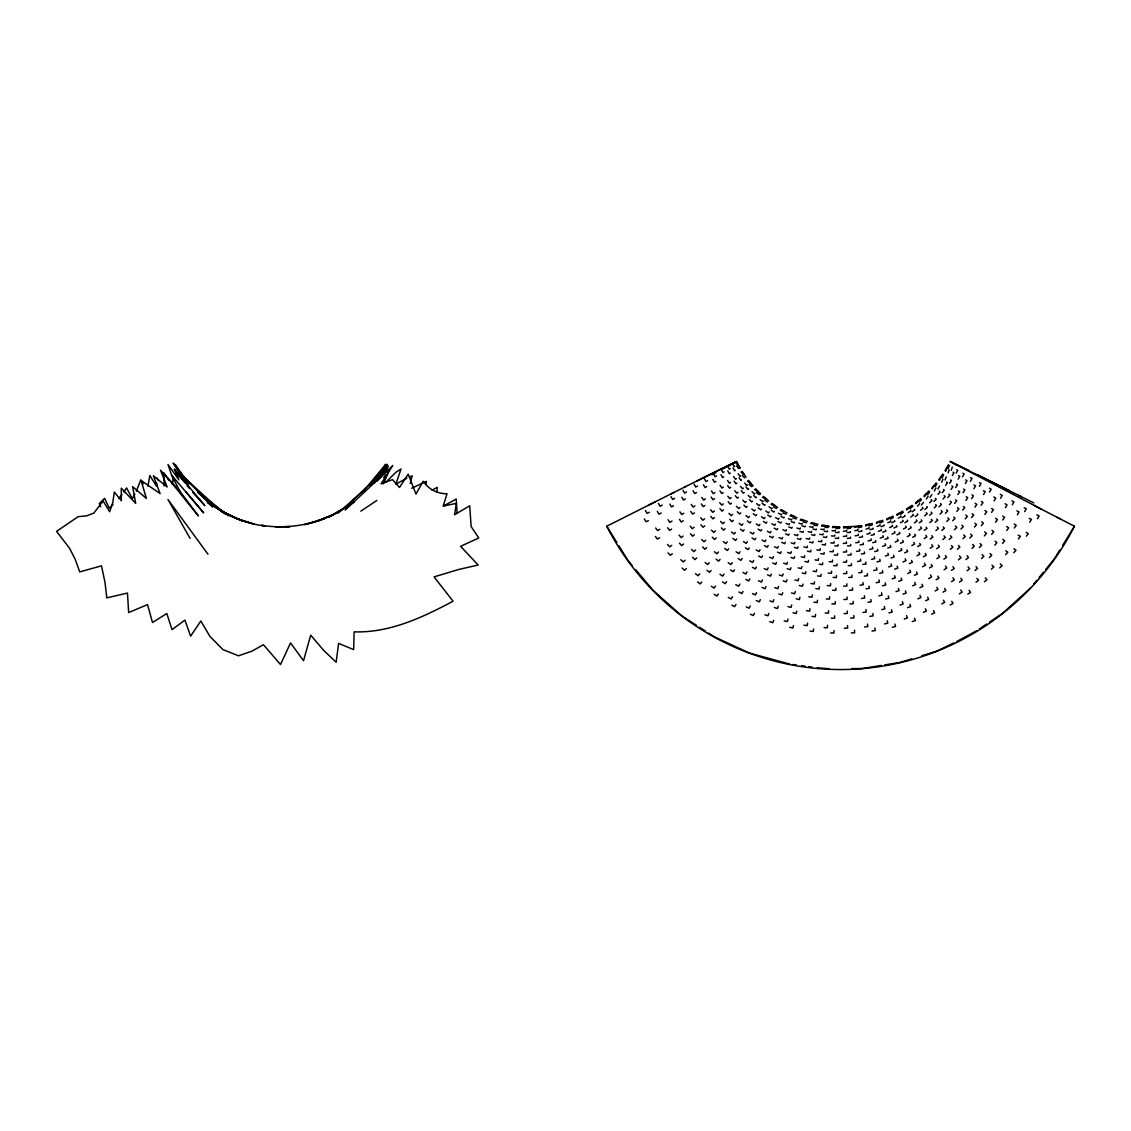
<?xml version="1.0" encoding="UTF-8"?>
<svg xmlns="http://www.w3.org/2000/svg" width="1131" height="1131" viewBox="0 0 1131 1131"><rect width="100%" height="100%" fill="white"/><g stroke="black" fill="none" stroke-linecap="round" stroke-linejoin="round"><path stroke-width="1.5" d="M164.122 485.934L164.009 472.942L168.576 480.081M846.638 530.312L846.624 531.061L843.387 531.217M850.441 531.655L850.427 532.404L847.19 532.56M156.629 482.909L156.53 486.316L149.829 475.458L147.949 486.118M172.308 484.266L173.425 477.282M827.524 625.273L827.369 627.762L824.131 627.62M828.585 610.726L828.443 613.143L825.206 613.002M834.678 615.844L834.537 618.261L831.299 618.12M834.056 630.575L833.915 633.063L830.677 632.922M846.836 527.47L843.57 528.036M850.484 528.135L847.218 528.7M829.617 596.772L829.49 599.091L826.238 598.935M835.286 601.664L835.159 603.982L831.921 603.841M830.621 583.539L830.493 585.731L827.256 585.589M835.894 588.177L835.767 590.354L832.515 590.212M831.582 571.226L831.469 573.261L828.217 573.106M836.488 575.523L836.36 577.559L833.109 577.404M832.501 560.015L832.374 561.853L829.136 561.711M837.053 563.902L836.926 565.754L833.688 565.599M833.335 550.104L833.222 551.73L829.984 551.575M837.59 553.54L837.477 555.165L834.24 555.01M834.098 541.707L833.999 543.064L830.762 542.922M838.099 544.619L838 545.976L834.763 545.835M834.777 534.991L834.692 536.066L831.441 535.91M838.58 537.31L838.481 538.384L835.243 538.243M436.806 492.367L437.273 487.348L432.014 490.119M835.342 530.128L835.272 530.891L832.034 530.736M839.004 531.824L838.933 532.574L835.682 532.432M835.795 527.3L832.501 527.569M839.372 528.29L836.078 528.559M809.994 608.718L809.64 611.122L806.431 610.669M815.607 614.373L815.239 616.777L812.03 616.324M807.619 623.11L807.237 625.599L804.028 625.16M812.312 594.906L811.959 597.196L808.75 596.758M814.518 581.801L814.193 583.978L810.984 583.525M819.339 586.89L819.014 589.067L815.804 588.615M817.515 600.292L817.162 602.597L813.952 602.144M813.641 628.992L813.274 631.48L810.05 631.027M816.61 569.6L816.299 571.622L813.09 571.169M821.092 574.336L820.781 576.343L817.557 575.905M946.633 467.838L945.021 470.708M948.442 464.756L946.845 467.584M818.547 558.502L818.25 560.326L815.041 559.887M822.718 562.8L822.435 564.638L819.212 564.185M425.935 484.506L426.429 481.368L411.613 488.239M820.286 548.691L820.032 550.302L816.822 549.85M824.202 552.508L823.948 554.119L820.738 553.667M821.813 540.378L821.601 541.721L818.377 541.282M825.531 543.643L825.305 545.001L822.096 544.548M823.099 533.733L822.916 534.793L819.706 534.341M826.676 536.405L826.492 537.465L823.269 537.027M824.117 528.912L823.976 529.676L820.753 529.223M827.609 530.948L827.454 531.697L824.245 531.245M940.639 477.028L938.772 479.742M942.731 474.129L940.879 476.801M824.824 526.113L821.516 526.085M828.302 527.442L824.994 527.414M791.686 605.014L791.106 607.375L787.939 606.64M795.249 591.456L794.697 593.704L791.53 592.969M796.747 611.164L796.167 613.525L793.001 612.79M799.928 597.309L799.377 599.571L796.224 598.822M798.656 578.591L798.118 580.726L794.966 579.991M802.982 584.105L802.459 586.24L799.306 585.505M801.851 566.617L801.356 568.596L798.189 567.861M805.866 571.749L805.385 573.728L802.218 572.993M787.996 619.152L787.388 621.583L784.221 620.862M804.777 555.717L804.339 557.512L801.172 556.777M808.552 560.396L808.1 562.192L804.933 561.457M793.467 625.57L792.859 628.002L789.692 627.267M410.214 483.474L412.151 475.826L409.493 477.042M807.421 546.089L807.025 547.673L803.858 546.937M810.969 550.26L810.574 551.843L807.407 551.094M809.711 537.932L809.358 539.261L806.205 538.526M813.104 541.537L812.765 542.866L809.598 542.131M811.591 531.4L811.309 532.447L808.156 531.711M814.9 534.398L814.631 535.444L811.464 534.709M933.81 485.68L931.718 488.168M936.171 482.951L934.079 485.439M813.048 526.693L812.836 527.428L809.669 526.693M816.328 529.025L816.115 529.775L812.963 529.025M814.009 523.936L810.715 523.611M817.345 525.59L814.051 525.265M926.247 493.625L923.942 495.901M928.848 491.137L926.529 493.413M778.58 586.452L777.817 588.657L774.735 587.625M783.133 573.94L782.412 576.018L779.344 575M786.95 579.835L786.229 581.928L783.147 580.896M782.709 592.715L781.945 594.92L778.863 593.902M773.788 599.656L772.996 601.946L769.914 600.929M787.416 562.291L786.738 564.228L783.67 563.196M790.951 567.776L790.286 569.699L787.204 568.681M778.255 606.244L777.464 608.549L774.382 607.517M791.332 551.688L790.725 553.441L787.643 552.423M794.655 556.692L794.047 558.445L790.965 557.427M794.839 542.329L794.301 543.87L791.219 542.838M798.005 546.81L797.454 548.351L794.386 547.319M768.826 613.412L767.991 615.773L764.909 614.769M773.675 620.297L772.841 622.672L769.759 621.654M797.864 534.383L797.412 535.684L794.33 534.652M800.918 538.299L800.465 539.586L797.383 538.568M800.352 528.036L799.97 529.054L796.903 528.036M803.363 531.33L802.996 532.348L799.914 531.33M802.218 523.455L801.95 524.176L798.868 523.144M805.286 526.085L805.003 526.82L801.936 525.788M917.976 500.849L915.474 502.899M920.79 498.601L918.287 500.665M136.356 491.25L140.767 479.912L143.142 483.941M803.434 520.769L800.197 520.147M806.615 522.734L803.363 522.112M909.112 507.225L906.398 509.091M912.095 505.317L909.409 507.126M383.352 483.856L389.446 470.044L387.509 472.546M762.421 579.949L761.474 582.069L758.491 580.769M768.119 567.889L767.214 569.897L764.231 568.596M773.434 556.664L772.6 558.53L769.617 557.23M776.46 562.446L775.626 564.312L772.643 563.012M765.97 586.579L765.008 588.7L762.025 587.399M771.37 574.124L770.465 576.131L767.497 574.831M756.455 592.672L755.451 594.892L752.468 593.591M778.312 546.443L777.548 548.139L774.579 546.839M781.168 551.744L780.404 553.441L777.421 552.126M760.301 599.656L759.297 601.876L756.328 600.575M782.666 537.423L781.988 538.907L779.019 537.607M785.395 542.187L784.716 543.672L781.747 542.357M786.413 529.775L785.833 531.019L782.864 529.718M789.085 533.945L788.519 535.203L785.55 533.903M750.263 605.933L749.203 608.209L746.22 606.937M754.462 613.256L753.402 615.533L750.418 614.246M789.452 523.653L789 524.643L786.017 523.342M792.167 527.216L791.7 528.205L788.731 526.905M384.696 473.79L388.4 465.972L380.61 476.66L387.113 464.459L381.797 471.259M791.742 519.228L791.403 519.935L788.434 518.634M794.542 522.154L794.216 522.847L791.233 521.547M899.64 512.866L896.798 514.435M902.835 511.141L899.979 512.753M793.199 516.655L790.032 515.75M796.182 518.903L793.001 517.998M889.758 517.517L886.746 518.875M893.066 516.146L890.069 517.503M376.142 480.322L385.657 464.417L363.588 490.925M948.146 472.899L949.135 469.676M951.27 470.326L952.26 467.103M952.359 475.543L953.956 472.716L953.08 472.164M956.119 473.14L957.717 470.326L956.826 469.761M958.155 479.12L959.752 476.292L958.621 475.6M962.523 476.815L964.121 473.988L962.99 473.295M965.393 483.545L966.991 480.717L965.634 479.897M970.356 481.24L971.939 478.427L970.582 477.607M973.918 488.705L975.516 485.878L973.947 484.959M979.418 486.358L981.015 483.531L979.446 482.598M746.941 572.003L745.796 574.025L742.954 572.456M753.713 560.495L752.624 562.418L749.782 560.849M760.032 549.779L759.028 551.56L756.187 549.991M765.828 540.038L764.909 541.65L762.068 540.081M768.189 545.566L767.27 547.192L764.429 545.623M756.385 566.999L755.296 568.921L752.454 567.352M762.52 555.83L761.502 557.611L758.675 556.042M749.853 578.931L748.708 580.952L745.866 579.383M945.672 471.259L946.958 468.206M948.131 468.446L949.432 465.392M983.546 494.516L985.143 491.688L983.405 490.67M989.554 492.042L991.152 489.214L989.427 488.21M739.83 584.133L738.614 586.254L735.772 584.685M770.989 531.429L770.183 532.842L767.341 531.273M773.279 536.419L772.459 537.847L769.631 536.278M743.025 591.456L741.823 593.563L738.981 592.008M994.107 500.863L995.718 498.036L993.838 496.961M1000.582 498.205L1002.193 495.392L1000.313 494.318M775.414 524.12L774.721 525.321L771.879 523.752M777.704 528.545L777.011 529.732L774.184 528.163M1005.431 507.649L1007.057 504.836L1005.049 503.719M1012.33 504.765L1013.956 501.952L1011.962 500.835M779.005 518.295L778.467 519.242L775.626 517.673M781.38 522.098L780.828 523.045L777.987 521.476M879.451 521.292L876.341 522.366M882.844 520.288L879.762 521.32M1017.363 514.789L1019.003 511.99L1016.91 510.844M1024.658 511.622L1026.298 508.823L1024.205 507.678M732.45 596.8L731.177 598.963L728.322 597.437M735.97 604.477L734.698 606.64L731.842 605.099M781.691 514.082L781.295 514.746L778.453 513.177M784.221 517.249L783.825 517.913L780.984 516.344M134.858 494.261L132.285 498.502L126.559 487.928L123.844 492.013M1059.818 550.019L1054.332 558.94L1045.61 569.572M1062.56 545.552L1074.45 526.226L1057.259 517.376M783.373 511.622L780.305 510.42M786.144 514.138L783.062 512.951M1029.719 522.169L1031.458 519.426L1029.21 518.394M1037.381 518.691L1039.12 515.962L1036.858 514.916M385.657 464.417L375.803 479.813L383.07 469.111L372.622 482.824M868.848 524.105L865.653 524.897M872.326 523.441L869.159 524.176M375.902 480.237L387.113 464.459M740.042 551.815L738.783 553.625L736.097 551.801M747.322 541.707L746.149 543.389L743.463 541.565M753.981 532.503L752.921 534.044L750.235 532.206M755.819 538.243L754.759 539.77L752.073 537.946M742.106 558.53L740.847 560.354L738.161 558.53M749.245 547.955L748.072 549.638L745.386 547.814M945.629 485.298L947.481 482.626L946.647 482.004M949.588 483.262L951.44 480.59L950.62 479.954M951.086 489.412L952.924 486.74L951.864 485.948M955.638 487.518L957.49 484.846L956.416 484.054M957.886 494.501L959.738 491.829L958.452 490.882M963.018 492.678L964.87 490.006L963.584 489.059M965.888 500.439L967.74 497.767L966.27 496.707M971.586 498.601L973.438 495.944L971.967 494.869M732.252 562.658L730.909 564.581L728.223 562.757M759.905 524.388L758.972 525.731L756.286 523.907M761.728 529.577L760.795 530.92L758.109 529.096M734.514 569.826L733.185 571.749L730.499 569.925M939.366 480.378L940.921 477.452M942.081 477.805L943.65 474.893M941.685 482.258L942.971 479.134M945.021 479.996L946.308 476.872M974.95 507.126L976.802 504.454L975.162 503.281M981.157 505.218L983.009 502.546L981.383 501.386M857.991 526L854.782 526.438M861.553 525.604L858.344 526.042M984.889 514.421L986.741 511.763L984.974 510.519M991.576 512.385L993.442 509.728L991.661 508.469M724.052 574.124L722.652 576.117L719.966 574.294M764.98 517.503L764.188 518.634L761.502 516.81M766.86 522.112L766.069 523.243L763.383 521.419M726.569 581.702L725.169 583.695L722.483 581.885M374.46 482.937L385.515 467.202L372.905 483.008M995.549 522.239L997.415 519.596L995.534 518.281M1002.688 520.006L1004.554 517.348L1002.674 516.047M769.094 512.004L768.472 512.894L765.786 511.071M771.116 516.005L770.48 516.909L767.793 515.086M1006.774 530.467L1008.654 527.824L1006.675 526.481M1014.337 527.993L1016.218 525.35L1014.238 524.006M772.162 508.017L771.695 508.653L769.023 506.829M774.382 511.424L773.929 512.06L771.243 510.237M715.555 586.07L714.085 588.106L711.371 586.325M718.369 594.044L716.884 596.079L714.17 594.298M774.056 505.713L771.116 504.242M776.573 508.483L773.632 507.013M847.048 526.834L843.811 526.989M850.668 526.721L847.388 526.919M1018.423 538.964L1020.374 536.391L1018.253 535.104M1026.368 536.221L1028.319 533.634L1026.199 532.362M383.663 477.536L385.586 475.048M836.078 526.664L832.84 526.523M839.697 526.89L836.403 526.792M1033.621 584.176L1036.901 580.189M1039.078 577.545L1043.432 572.229M118.783 498.418L121.908 494.629M735.404 532.489L734.076 534.072L731.573 532.008M742.869 523.922L741.682 525.364L739.179 523.3M736.733 538.893L735.419 540.477L732.916 538.413M744.17 529.817L742.982 531.245L740.48 529.181M727.219 541.905L725.805 543.601L723.289 541.551M749.514 516.358L748.468 517.616L745.951 515.552M750.857 521.702L749.796 522.96L747.294 520.896M728.661 548.804L727.247 550.5L724.731 548.436M938.037 494.388L940.13 491.914L939.366 491.193M942.165 492.734L944.258 490.246L943.494 489.539M943.084 499.011L945.177 496.523L944.187 495.632M947.806 497.555L949.884 495.067L948.895 494.176M949.404 504.723L951.482 502.235L950.294 501.174M954.677 503.38L956.769 500.892L955.582 499.831M956.826 511.382L958.918 508.893L957.547 507.706M962.665 510.095L964.757 507.607L963.386 506.405M718.468 552.027L716.969 553.808L714.453 551.758M755.197 509.954L754.306 511.014L751.804 508.95M756.653 514.718L755.748 515.778L753.246 513.714M720.079 559.378L718.567 561.16L716.064 559.11M932.255 488.875L934.079 486.104M935.196 486.57L937.019 483.799M934.39 490.981L935.945 487.984M937.924 489.044L939.479 486.047M965.238 518.889L967.33 516.4L965.803 515.086M971.6 517.574L973.678 515.086L972.165 513.771M759.806 504.822L759.099 505.67L756.597 503.606M761.446 509.007L760.725 509.855L758.222 507.791M974.47 527.088L976.562 524.614L974.908 523.201M981.312 525.675L983.405 523.201L981.765 521.787M709.264 562.701L707.681 564.553L705.164 562.503M711.074 570.476L709.505 572.343L706.988 570.293M984.366 535.868L986.458 533.394L984.719 531.909M991.675 534.299L993.767 531.824L992.028 530.34M763.213 501.118L762.704 501.726L760.202 499.662M765.122 504.709L764.613 505.317L762.11 503.253M994.799 545.1L996.906 542.64L995.068 541.113M1002.547 543.332L1004.653 540.872L1002.815 539.346M825.206 525.434L821.954 525.053M828.74 526.056L825.474 525.661M765.319 498.969L762.52 497.244M767.581 501.966L764.782 500.241M699.721 573.855L698.053 575.736L695.508 573.728M701.785 582.055L700.117 583.921L697.558 581.914M376.764 481.297L392.782 465.463L381.048 483.884L392.528 479.615L399.483 487.489L408.206 474.143L415.982 494.049L423.15 481.24C428.564 489.256 437.344 493.823 447.028 493.766L443.182 506.094L456.401 503.366L454.549 514.732L469.704 505.811L471.118 526.509L478.738 537.974L460.6 546.33L478.159 565.019L458.663 569.487L434.05 576.881L453.079 601.225C422.429 617.469 389.785 632.992 354.13 631.847L353.664 649.604L338.593 643.398L336.133 662.257L323.466 650.127L310.714 635.141L303.532 660.73L290.54 642.931L280.502 664.533L263.452 644.727L251.86 651.187L238.5 655.796L222.948 649.604L209.928 636.414L200.823 621.004L190.616 636.145L184.89 620.113L172.039 629.656L166.823 613.497L152.501 622.531L147.525 604.604L128.651 612.55L127.464 593.054L106.809 597.875L104.971 582.182L101.479 565.853L79.736 571.89L75.127 559.152L69.5 548.196L56.55 531.358L78.209 516.669L86.649 515.863L93.831 513.078L103.133 501.033L109.65 511.693L112.803 502.503L114.33 492.07L121.356 500.75L121.271 488.182L135.706 503.337L132.624 486.669L146.394 498.446L141.078 480.449L160.079 493.597L153.392 475.798L167.134 486.966L160.446 470.143L179.744 490.995L198.392 515.962L168.095 478.371M1005.629 554.671L1007.792 552.253L1005.812 550.755M1013.786 552.663L1015.963 550.246L1013.984 548.747M814.461 523.271L811.252 522.593M817.911 524.219L814.702 523.526M803.943 520.133L800.819 519.171M807.308 521.391L804.169 520.43M732.605 514.365L731.276 515.679L728.972 513.403M739.9 507.423L738.741 508.582L736.437 506.292M733.355 520.359L732.026 521.674L729.721 519.383M740.748 512.866L739.589 514.025L737.285 511.749M724.377 522.225L722.907 523.681L720.603 521.405M746.149 501.528L745.173 502.517L742.869 500.227M747.153 506.419L746.177 507.409L743.873 505.119M725.112 528.743L723.656 530.199L721.352 527.908M715.372 530.877L713.788 532.447L711.484 530.156M751.21 496.834L750.418 497.612L748.128 495.321M752.454 501.16L751.677 501.938L749.372 499.648M716.163 537.889L714.594 539.445L712.29 537.168M934.263 507.833L936.567 505.557L935.648 504.567M939.083 506.815L941.388 504.539L940.483 503.549M940.017 514.124L942.321 511.834L941.232 510.675M945.403 513.276L947.707 510.986L946.619 509.827M924.395 496.679L926.459 494.091M927.533 494.671L929.597 492.084M926.331 498.997L928.155 496.156M930.021 497.4L931.859 494.558M929.654 502.758L931.958 500.468L931.251 499.69M933.909 501.485L936.214 499.209L935.521 498.432M946.803 521.462L949.107 519.171L947.863 517.857M952.726 520.712L955.045 518.422L953.786 517.107M954.493 529.718L956.798 527.442L955.398 525.986M960.94 528.997L963.244 526.707L961.859 525.251M386.18 481.933L395.793 472.348L401.038 468.983L395.864 484.125L406.849 478.243M705.73 540.166L704.062 541.82L701.743 539.544M754.942 493.427L754.377 493.978L752.073 491.702M756.512 497.188L755.946 497.739L753.642 495.463M706.649 547.644L704.981 549.284L702.676 547.008M927.095 493.682L929.399 491.405M962.933 538.752L965.238 536.476L963.725 534.906M969.875 537.974L972.193 535.698L970.681 534.129M971.981 548.422L974.3 546.146L972.688 544.492M979.404 547.531L981.722 545.255L980.11 543.615M695.579 549.977L693.84 551.674L691.508 549.412M696.682 557.894L694.929 559.605L692.61 557.329M981.538 558.587L983.857 556.325L982.16 554.614M989.413 557.541L991.731 555.279L990.049 553.568M757.247 491.462L754.617 489.483M759.212 494.657L756.582 492.678M113.043 504.511L109.226 508.13L104.618 498.333L99.259 503.564L100.687 506.716M375.874 480.081L378.362 477.72M343.343 509.275L379.479 475.006M991.449 569.133L993.81 566.9L992 565.203M999.762 567.875L1002.123 565.656L1000.313 563.959M793.764 516.047L790.739 514.803M796.931 517.673L793.962 516.372M345.195 510.081L381.02 476.561M685.075 560.241L683.223 561.951L680.848 559.718M686.376 568.596L684.524 570.293L682.149 568.073M1030.355 588.162L1002.434 613.426L989.526 622.107M783.939 511.099L781.097 509.53M787.077 512.909L784.165 511.396M337.971 513.149L365.37 489.016M369.286 485.567L373.188 482.117M723.246 503.903L721.804 505.105L719.712 502.616M731.149 497.64L729.891 498.686L727.798 496.212M737.907 492.324L736.847 493.215L734.754 490.727M743.378 488.083L742.53 488.79L740.452 486.302M723.444 509.94L722.002 511.141L719.924 508.653M744.226 492.508L743.378 493.215L741.286 490.727M731.488 503.139L730.23 504.2L728.138 501.712M738.458 497.287L737.398 498.191L735.32 495.703M714.325 511L712.742 512.329L710.65 509.841M747.407 485.015L746.799 485.524L744.721 483.036M748.623 488.917L748.015 489.412L745.937 486.938M714.481 517.56L712.883 518.875L710.805 516.4M774.664 505.218L771.978 503.394M777.562 507.367L774.876 505.543M704.571 518.818L702.86 520.232L700.768 517.744M704.726 525.873L703.015 527.272L700.923 524.798M915.856 503.733L918.146 501.344M919.164 502.037L921.454 499.633M917.566 506.25L919.644 503.592M921.397 504.992L923.476 502.334M920.535 510.321L923.037 508.257L922.415 507.409M924.889 509.445L927.392 507.381L926.77 506.547M924.649 515.821L927.151 513.757L926.346 512.696M929.555 515.255L932.057 513.191L931.237 512.131M929.809 522.621L932.312 520.557L931.336 519.299M935.252 522.282L937.755 520.218L936.779 518.959M935.903 530.566L938.405 528.502L937.274 527.074M941.869 530.368L944.371 528.304L943.254 526.876M942.802 539.515L945.304 537.451L944.046 535.882M949.291 539.388L951.793 537.324L950.535 535.755M694.123 527.202L692.313 528.686L690.207 526.212M749.881 483.234L747.45 481.043M751.55 486.613L749.118 484.407M694.363 534.737L692.554 536.221L690.447 533.747M950.365 549.298L952.882 547.248L951.524 545.552M957.363 549.171L959.866 547.121L958.508 545.425M958.508 559.774L961.011 557.724L959.569 555.929M965.973 559.576L968.489 557.526L967.047 555.731M967.09 570.787L969.606 568.752L968.079 566.885M975.021 570.476L977.537 568.426L976.025 566.574M683.124 536.066L681.23 537.593L679.109 535.133M683.492 544.053L681.583 545.58L679.477 543.12M975.996 582.225L978.541 580.217L976.93 578.337M984.394 581.744L986.939 579.736L985.313 577.856M766.04 498.46L763.467 496.452M768.727 500.877L766.154 498.87M671.743 545.354L669.708 546.853L667.544 544.449M672.266 553.794L670.245 555.293L668.068 552.889M758.01 490.995L755.621 488.776M760.456 493.653L758.067 491.42M740.678 475.953L740.027 476.405L738.175 473.733M741.526 479.94L740.876 480.392L739.038 477.734M750.687 482.824L748.524 480.392M752.878 485.694L750.715 483.262M730.555 482.4L729.41 483.191L727.558 480.519M736.38 478.653L735.475 479.29L733.623 476.618M743.307 474.384L741.074 471.98M730.64 487.404L729.495 488.196L727.657 485.538M736.818 483.149L735.913 483.785L734.061 481.113M744.65 477.89L742.431 475.487M723.331 487.093L721.974 488.026L720.122 485.369M723.161 492.621L721.804 493.554L719.966 490.882M714.877 492.635L713.336 493.696L711.484 491.024M714.538 498.672L712.997 499.732L711.145 497.075M705.348 498.912L703.652 500.072L701.8 497.414M704.896 505.458L703.199 506.631L701.347 503.959M694.915 505.811L693.091 507.056L691.239 504.398M694.434 512.852L692.61 514.11L690.744 511.438M906.709 509.982L909.211 507.805M910.158 508.597L912.66 506.419M908.179 512.668L910.865 510.844L910.483 510.208M912.109 511.778L914.795 509.954L914.413 509.318M910.766 517.008L913.438 515.185L912.887 514.294M915.177 516.556L917.863 514.732L917.312 513.827M914.357 522.89L917.043 521.066L916.322 519.935M919.291 522.776L921.963 520.953L921.256 519.822M918.867 530.156L921.553 528.333L920.691 526.975M924.324 530.312L926.996 528.488L926.133 527.145M924.211 538.653L926.883 536.829L925.893 535.288M930.163 539.006L932.849 537.183L931.859 535.642M930.248 548.21L932.934 546.386L931.831 544.69M936.722 548.676L939.409 546.853L938.306 545.17M936.906 558.672L939.592 556.848L938.391 555.024M943.876 559.181L946.562 557.357L945.36 555.547M909.918 507.451L912.83 505.896M944.046 569.854L946.732 568.031L945.459 566.122M951.496 570.349L954.196 568.525L952.924 566.617M683.746 513.22L681.809 514.534L679.943 511.876M683.294 520.755L681.357 522.055L679.491 519.412M951.581 581.631L954.267 579.821L952.924 577.828M959.512 582.041L962.198 580.231L960.869 578.238M976.604 630.787L956.939 641.39M979.474 628.864L986.642 624.043M360.831 511.127L376.835 500.482M671.998 521.066L669.948 522.409L668.068 519.765M744.141 474.016L742.205 471.401M746.064 477.084L744.127 474.469M671.63 529.054L669.58 530.397L667.7 527.753M959.413 593.86L962.128 592.079L960.7 590.043M967.825 594.157L970.525 592.375L969.097 590.34M738.43 464.643L736.748 461.872M740.056 467.895L738.373 465.11M354.159 502.107L331.199 515.793L318.164 520.91L333.588 514.379M737.553 464.954L735.574 462.367M738.585 468.587L736.592 466M659.825 529.308L657.634 530.595L655.683 528.007M659.571 537.776L657.394 539.049L655.443 536.476M328.753 517.093L348.758 505.486M734.797 466.297L734.118 466.693L732.52 463.866M735.291 470.369L734.599 470.765L733.001 467.937M730.273 468.616L729.311 469.167L727.714 466.354L736.719 461.462L731.941 464.162M730.301 473.14L729.339 473.691L727.742 470.878M724.123 471.839L722.921 472.532L721.324 469.704L726.766 466.919M723.755 476.844L722.553 477.536L720.956 474.709M716.503 475.868L715.075 476.688L713.477 473.861M715.838 481.368L714.396 482.188L712.813 479.36M707.582 480.633L705.956 481.566L704.359 478.738M706.677 486.627L705.051 487.546L703.454 484.732M697.53 486.033L695.721 487.051L694.123 484.224M696.47 492.522L694.674 493.54L693.077 490.713M686.503 491.971L684.566 493.045L682.954 490.232M685.372 498.955L683.435 500.029L681.823 497.216M897.024 515.368L899.711 513.432M900.587 514.308L903.273 512.371M898.24 518.196L901.082 516.627L900.771 515.948M902.227 517.673L905.069 516.104L904.758 515.439M900.417 522.776L903.259 521.207L902.778 520.26M904.857 522.734L907.698 521.165L907.232 520.218M903.457 528.983L906.299 527.414L905.691 526.212M908.377 529.336L911.218 527.767L910.596 526.565M907.288 536.66L910.13 535.09L909.381 533.662M912.689 537.324L915.53 535.755L914.795 534.327M911.812 545.623L914.654 544.053L913.806 542.428M917.722 546.527L920.563 544.958L919.715 543.332M916.972 555.717L919.8 554.148L918.867 552.352M923.377 556.791L926.204 555.208L925.271 553.427M922.627 566.758L925.469 565.189L924.451 563.266M929.526 567.918L932.368 566.348L931.35 564.426M928.721 578.563L931.562 577.008L930.474 574.972M936.1 579.751L938.942 578.181L937.853 576.16M443.833 505.826L456.203 499.054L457.122 513.375M935.139 591.004L937.981 589.435L936.836 587.328M943.014 592.149L945.855 590.58L944.71 588.473M674.698 498.361L672.648 499.478L671.022 496.665M673.567 505.811L671.503 506.942L669.891 504.129M335.129 513.728L341.972 510.024M328.626 517.235L333.829 514.435L314.475 522.098L304.677 524.6L324.399 518.648C304.423 526.113 282.665 528.714 261.572 525.293L265.064 525.972C239.334 523.045 216.205 510.293 197.826 492.367M941.84 603.912L944.696 602.385L943.466 600.208M950.181 604.986L953.037 603.445L951.807 601.282M728.053 466.226L730.64 464.855M662.271 505.105L660.122 506.25L658.482 503.451M661.183 513.036L659.02 514.181L657.38 511.382M711.781 474.794L715.881 472.645M616.918 542.611L606.782 526.226L655.542 501.655M670.725 494.035L685.895 486.429M648.346 505.274L673.991 492.395M696.95 480.887L736.182 461.618L685.089 486.825M953.843 642.903L936.836 651.145L921.836 655.754M649.42 512.258L647.102 513.29L645.363 510.562M648.402 520.67L646.098 521.702L644.345 518.973M886.888 519.85L889.744 518.154M890.521 519.129L893.377 517.433M887.849 522.791L890.818 521.49L890.564 520.797M891.864 522.649L894.833 521.349L894.579 520.656M889.588 527.583L892.557 526.283L892.175 525.293M894.013 527.951L896.982 526.65L896.6 525.661M892.048 534.058L895.017 532.758L894.508 531.513M896.911 534.864L899.88 533.563L899.385 532.319M895.158 542.074L898.127 540.759L897.519 539.275M900.474 543.233L903.457 541.933L902.849 540.448M898.848 551.433L901.817 550.133L901.124 548.436M904.644 552.889L907.613 551.575L906.921 549.892M903.047 561.98L906.016 560.665L905.238 558.799M909.324 563.634L912.307 562.333L911.515 560.467M907.684 573.502L910.653 572.201L909.805 570.194M914.442 575.297L917.411 573.997L916.562 571.989M912.66 585.844L915.629 584.543L914.739 582.423M919.899 587.696L922.882 586.395L921.977 584.275M917.92 598.836L920.888 597.536L919.955 595.316M925.653 600.702L928.622 599.402L927.674 597.182M923.405 612.323L926.388 611.051L925.384 608.775M931.605 614.161L934.588 612.875L933.584 610.599M876.384 523.384L879.381 521.957M880.074 523.003L883.071 521.575M877.062 526.424L880.144 525.392L879.96 524.671M881.077 526.664L884.159 525.632L883.975 524.911M878.363 531.372L881.445 530.34L881.148 529.322M882.731 532.15L885.813 531.132L885.516 530.114M880.215 538.073L883.297 537.041L882.915 535.755M884.993 539.331L888.061 538.299L887.679 537.013M882.576 546.358L885.658 545.326L885.191 543.785M887.778 548.012L890.86 546.98L890.38 545.439M885.403 556.028L888.485 555.01L887.934 553.257M891.044 558.021L894.126 556.989L893.575 555.236M888.613 566.928L891.695 565.91L891.087 563.973M894.72 569.162L897.802 568.144L897.194 566.207M892.175 578.86L895.257 577.828L894.593 575.75M898.749 581.263L901.817 580.245L901.167 578.153M896.006 591.626L899.088 590.594L898.382 588.403M903.047 594.128L906.129 593.111L905.422 590.905M900.05 605.057L903.132 604.025L902.397 601.734M907.571 607.616L910.653 606.598L909.918 604.307M904.277 619.01L907.373 618.007L906.581 615.632M912.279 621.598L915.375 620.58L914.583 618.219M911.826 658.822L900.163 662.398L884.654 664.915M866.007 529.039L869.159 528.304L869.032 527.569M869.979 529.661L873.146 528.926L873.019 528.177M866.841 534.115L869.993 533.38L869.796 532.333M871.124 535.302L874.277 534.567L874.079 533.521M868.071 540.986L871.238 540.236L870.969 538.907M872.708 542.682L875.861 541.933L875.606 540.604M869.668 549.468L872.835 548.719L872.496 547.15M874.687 551.589L877.854 550.854L877.529 549.284M871.591 559.378L874.744 558.643L874.376 556.848M877.02 561.881L880.187 561.146L879.805 559.336M873.796 570.547L876.963 569.812L876.525 567.833M879.664 573.332L882.83 572.597L882.406 570.618M876.242 582.776L879.409 582.027L878.943 579.892M882.562 585.773L885.729 585.038L885.262 582.903M865.597 525.929L868.707 524.784M869.315 525.901L872.425 524.756M878.886 595.839L882.053 595.104L881.558 592.856M885.672 599.006L888.839 598.257L888.344 596.009M881.699 609.609L884.852 608.874L884.329 606.513M888.952 612.861L892.105 612.125L891.581 609.765M884.626 623.916L887.793 623.195L887.241 620.763M892.359 627.224L895.526 626.503L894.974 624.072M881.205 665.466L862.246 668.534L851.855 668.605M855.107 535.797L858.33 535.345L858.217 534.284M859.277 537.381L862.486 536.928L862.388 535.868M855.715 542.767L858.924 542.315L858.782 540.971M860.168 544.888L863.391 544.435L863.236 543.092M856.52 551.377L859.744 550.938L859.56 549.327M861.327 553.964L864.551 553.526L864.367 551.914M857.524 561.457L860.748 561.004L860.535 559.181M862.713 564.44L865.936 564.001L865.71 562.164M858.712 572.795L861.921 572.357L861.681 570.335M864.296 576.117L867.505 575.665L867.265 573.657M858.669 526.452L861.978 526.325M854.626 527.484L857.835 526.622M858.33 527.809L861.539 526.947M854.753 530.651L857.962 530.199L857.906 529.449M858.655 531.627L861.864 531.188L861.808 530.425M860.027 585.208L863.236 584.755L862.967 582.592M866.049 588.784L869.258 588.332L868.99 586.169M861.454 598.483L864.678 598.045L864.395 595.74M867.929 602.258L871.139 601.805L870.856 599.515M862.995 612.465L866.205 612.027L865.908 609.623M869.923 616.367L873.132 615.928L872.835 613.539M864.607 626.998L867.816 626.56L867.491 624.086M872.001 631.013L875.224 630.575L874.899 628.087M843.486 526.89L854.442 526.396M847.685 527.329L850.993 527.498M843.288 536.391L846.525 536.25L846.511 535.175M847.275 538.356L850.526 538.215L850.512 537.14M843.245 543.417L846.483 543.262L846.455 541.905M847.487 545.934L850.724 545.792L850.71 544.435M843.259 552.084L846.497 551.942L846.469 550.316M847.812 555.109L851.049 554.968L851.021 553.342M843.344 562.234L846.582 562.079L846.525 560.241M848.236 565.684L851.473 565.542L851.417 563.69M843.472 573.657L846.709 573.502L846.652 571.466M848.731 577.474L851.982 577.319L851.912 575.283M843.641 586.141L846.893 585.999L846.822 583.808M849.31 590.269L852.562 590.113L852.491 587.922M843.867 599.515L847.105 599.373L847.034 597.055M849.961 603.869L853.198 603.728L853.127 601.409M844.108 613.596L847.345 613.454L847.275 611.037M850.653 618.134L853.891 617.978L853.806 615.561M844.39 628.242L847.628 628.087L847.529 625.599M851.389 632.908L854.626 632.766L854.541 630.264M285.479 526.707L289.932 526.664L275.469 526.777M829.348 668.746L817.218 667.827M836.671 527.202L839.937 527.668M789.48 664.038L749.358 653.025L714.325 636.824L708.416 633.035M792.944 664.505L796.422 664.986M801.61 665.692L805.088 666.173M808.552 666.64L812.016 667.12M825.701 526.071L828.924 526.523M220.856 510.887L242.105 520.826L220.856 510.887L185.427 478.597M968.942 470.51L950.238 461.462L956.982 465.308M977.566 474.794L1009.304 490.642M1018.635 495.321L1033.776 502.927M1021.279 496.65L950.266 461.589L1041.043 509.007M221.718 511.226L235.149 518.026L254.037 524.091L238.797 519.497L225.111 513.474L207.581 502.221M1033.819 505.274L1060.567 519.072M176.054 474.794L178.656 476.434M220.969 511.17L225.437 513.997M207.539 502.206L228.872 515.849L197.868 492.225M696.611 625.429L681.852 615.943L653.153 590.41L635.636 569.586M699.566 627.337L705.461 631.126M207.425 502.418L212.656 506.942L178.769 471.401L175.178 464.516L189.061 484.125M179.956 477.24L183.434 480.505M758.053 491.731L760.371 494.007M192.722 492.423L204.867 505.642L174.386 469.294L178.825 479.77L167.996 464.502L171.643 475.218L179.744 490.995M171.643 475.218L203.637 512.852L186.007 491.872M750.673 483.559L752.765 486.033M632.342 565.684L627.959 560.481L618.756 545.58M174.386 469.294L179.772 476.151M181.921 478.894L185.159 482.994M187.308 485.736L189.471 488.479M184.933 478.95L187.986 482.937M182.897 476.292L173.184 463.06L183.957 479.883M207.977 554.232L167.968 499.492L190.065 538.342M188.835 487.39L178.769 471.401M156.771 477.791L158.609 480.661M738.289 465.35L739.9 468.163M1074.45 526.226A262.463 262.434 90 0 1 606.782 526.226"/></g></svg>
